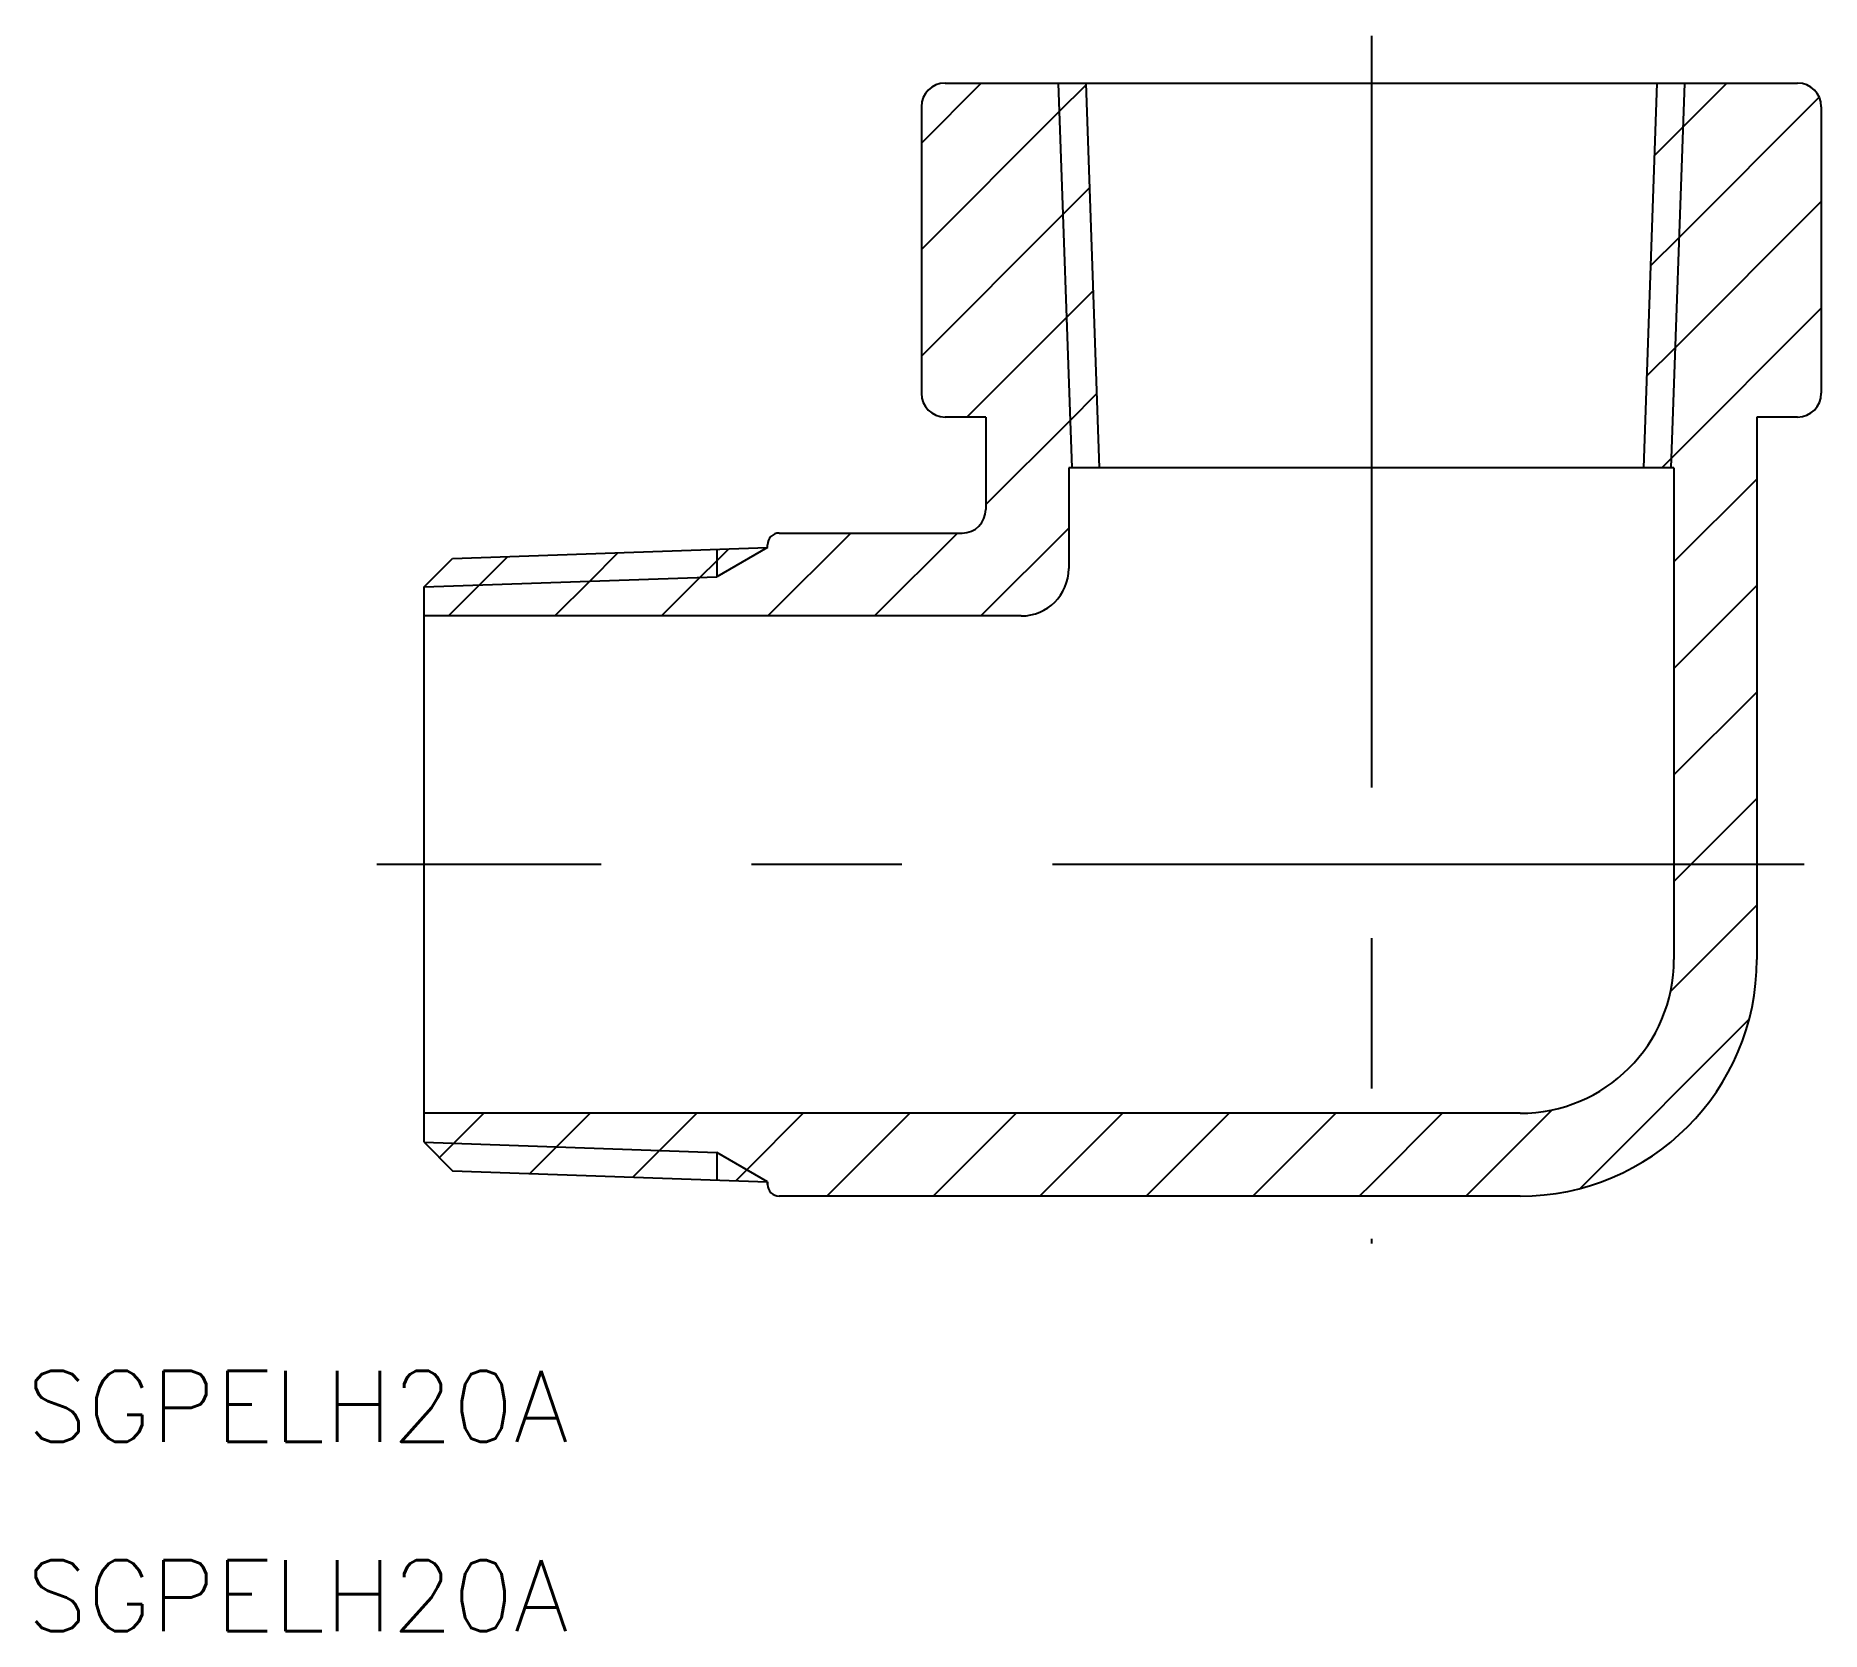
# Model space of a CAD drawing. Extents: x -56.4 to 19, y -32.4 to 35.
import ezdxf

# ---------------------------------------------------------------- set-up
doc = ezdxf.new("R2010")
doc.units = 0
doc.linetypes.add('CENTER', pattern=[50.8, 31.75, -6.35, 6.35, -6.35])
doc.layers.get('0').update_dxf_attribs({"linetype": 'CONTINUOUS'})
doc.layers.add('CENTER', color=1, linetype='CENTER')
doc.styles.get("Standard").update_dxf_attribs({"font": 'txt.shx', "height": 3, "bigfont": 'bigfont.shx'})

msp = doc.modelspace()

# ---------------------------------------------------------------- linework, layer by layer
at = {"color": 3, "linetype": 'CONTINUOUS'}
for p, q in [((-19, 30.469), (-16.469, 33)), ((-13.22, 33), (-12.653, 16.758)), ((-13.178, 31.794), (-12.056, 32.916)), ((13.22, 33), (12.653, 16.758)), ((13.156, 31.145), (15.011, 33)), ((-19, 25.972), (-13.178, 31.794)), ((12.993, 26.485), (18.914, 32.406)), ((11.952, 29.94), (13.156, 31.145)), ((-13.027, 27.448), (-11.904, 28.571)), ((12.83, 21.825), (19, 27.994)), ((-19, 21.475), (-13.027, 27.448)), ((11.789, 25.281), (12.993, 26.485)), ((-12.875, 23.103), (-11.752, 24.226)), ((12.668, 17.165), (19, 23.497)), ((-17.078, 18.9), (-12.875, 23.103)), ((11.626, 20.621), (12.83, 21.825)), ((-12.723, 18.757), (-11.6, 19.88)), ((-16.28, 15.201), (-12.723, 18.757)), ((12.261, 16.758), (12.668, 17.165)), ((12.78, 12.78), (16.28, 16.28)), ((-25.478, 10.5), (-21.978, 14)), ((-20.98, 10.5), (-17.48, 14)), ((-16.483, 10.5), (-12.78, 14.203)), ((-37.662, 11.807), (-36.458, 13.011)), ((-33.002, 11.97), (-31.798, 13.174)), ((-28.342, 12.133), (-27.642, 12.833)), ((-25.5, 13.394), (-27.642, 12.157)), ((-27.642, 12.833), (-27.138, 13.337)), ((-40, 11.726), (-27.642, 12.157)), ((-29.975, 10.5), (-28.342, 12.133)), ((-38.969, 10.5), (-37.662, 11.807)), ((-34.472, 10.5), (-33.002, 11.97)), ((12.78, 8.283), (16.28, 11.783)), ((12.78, 3.785), (16.28, 7.285)), ((13.492, 0), (16.28, 2.788)), ((12.78, -0.712), (13.492, 0)), ((12.638, -5.351), (16.28, -1.709)), ((8.812, -13.674), (15.954, -6.532)), ((-38.752, -11.769), (-37.483, -10.5)), ((-34.407, -11.921), (-32.986, -10.5)), ((-30.062, -12.073), (-28.489, -10.5)), ((-26.378, -12.887), (-23.992, -10.5)), ((-22.994, -14), (-19.494, -10.5)), ((-18.497, -14), (-14.997, -10.5)), ((-14, -14), (-10.5, -10.5)), ((-9.503, -14), (-6.003, -10.5)), ((-5.006, -14), (-1.506, -10.5)), ((0, -13.492), (2.992, -10.5)), ((3.989, -14), (7.631, -10.358)), ((-40, -11.726), (-27.642, -12.157)), ((-39.354, -12.371), (-38.752, -11.769)), ((-35.53, -13.044), (-34.407, -11.921)), ((-31.184, -13.196), (-30.062, -12.073)), ((-25.5, -13.394), (-27.642, -12.157)), ((-26.839, -13.347), (-26.378, -12.887)), ((-0.508, -14), (0, -13.492))]:
    msp.add_line(p, q, dxfattribs=at)
at = {"color": 7, "linetype": 'CONTINUOUS'}
for p, q in [((-18, 33), (18, 33)), ((-12.058, 33), (-11.491, 16.758)), ((12.058, 33), (11.491, 16.758)), ((-19, 32), (-19, 19.9)), ((19, 32), (19, 19.9)), ((-16.28, 18.9), (-18, 18.9)), ((-16.28, 18.9), (-16.28, 15)), ((16.28, 18.9), (16.28, -4)), ((18, 18.9), (16.28, 18.9)), ((-12.78, 16.758), (-12.78, 12.5)), ((12.78, 16.758), (-12.78, 16.758)), ((12.78, 16.758), (12.78, -4)), ((-25, 14), (-17.28, 14)), ((-40, 11.726), (-38.796, 12.93)), ((-38.796, 12.93), (-25.5, 13.394)), ((-27.642, 13.319), (-27.642, 12.157)), ((-25.5, 13.394), (-25.5, 13.5)), ((-40, -11.726), (-40, 11.726)), ((-14.78, 10.5), (-40, 10.5)), ((6.28, -10.5), (-40, -10.5)), ((-40, -11.726), (-38.796, -12.93)), ((-27.642, -12.157), (-27.642, -13.319)), ((-38.796, -12.93), (-25.5, -13.394)), ((-25.5, -13.5), (-25.5, -13.394)), ((-25.5, -13.394), (-25.5, -13.5)), ((6.28, -14), (-25, -14))]:
    msp.add_line(p, q, dxfattribs=at)
for centre, radius, start, end in [((-18, 32), 1, 90, 180), ((18, 32), 1, 0, 90), ((-18, 19.9), 1, 180, 270), ((18, 19.9), 1, 270, 0), ((-17.28, 15), 1, 270, 0), ((-25, 13.5), 0.5, 90, 180), ((-14.78, 12.5), 2, 270, 0), ((6.28, -4), 10, 270, 0), ((6.28, -4), 6.5, 270, 0), ((-25, -13.5), 0.5, 180, 270)]:
    msp.add_arc(centre, radius, start, end, dxfattribs=at)
at = {"layer": 'CENTER', "color": 1, "linetype": 'CENTER'}
for p, q in [((0, 35), (0, -16)), ((18.28, 0), (-42, 0))]:
    msp.add_line(p, q, dxfattribs=at)

# ---------------------------------------------------------------- texts
at = {"color": 7, "linetype": 'CONTINUOUS'}
for p in [(-56.785, -24.372), (-56.785, -32.372)]:
    msp.add_text('SGPELH20A', height=3, dxfattribs=at).set_placement(p)

doc.saveas('drawing.dxf')
